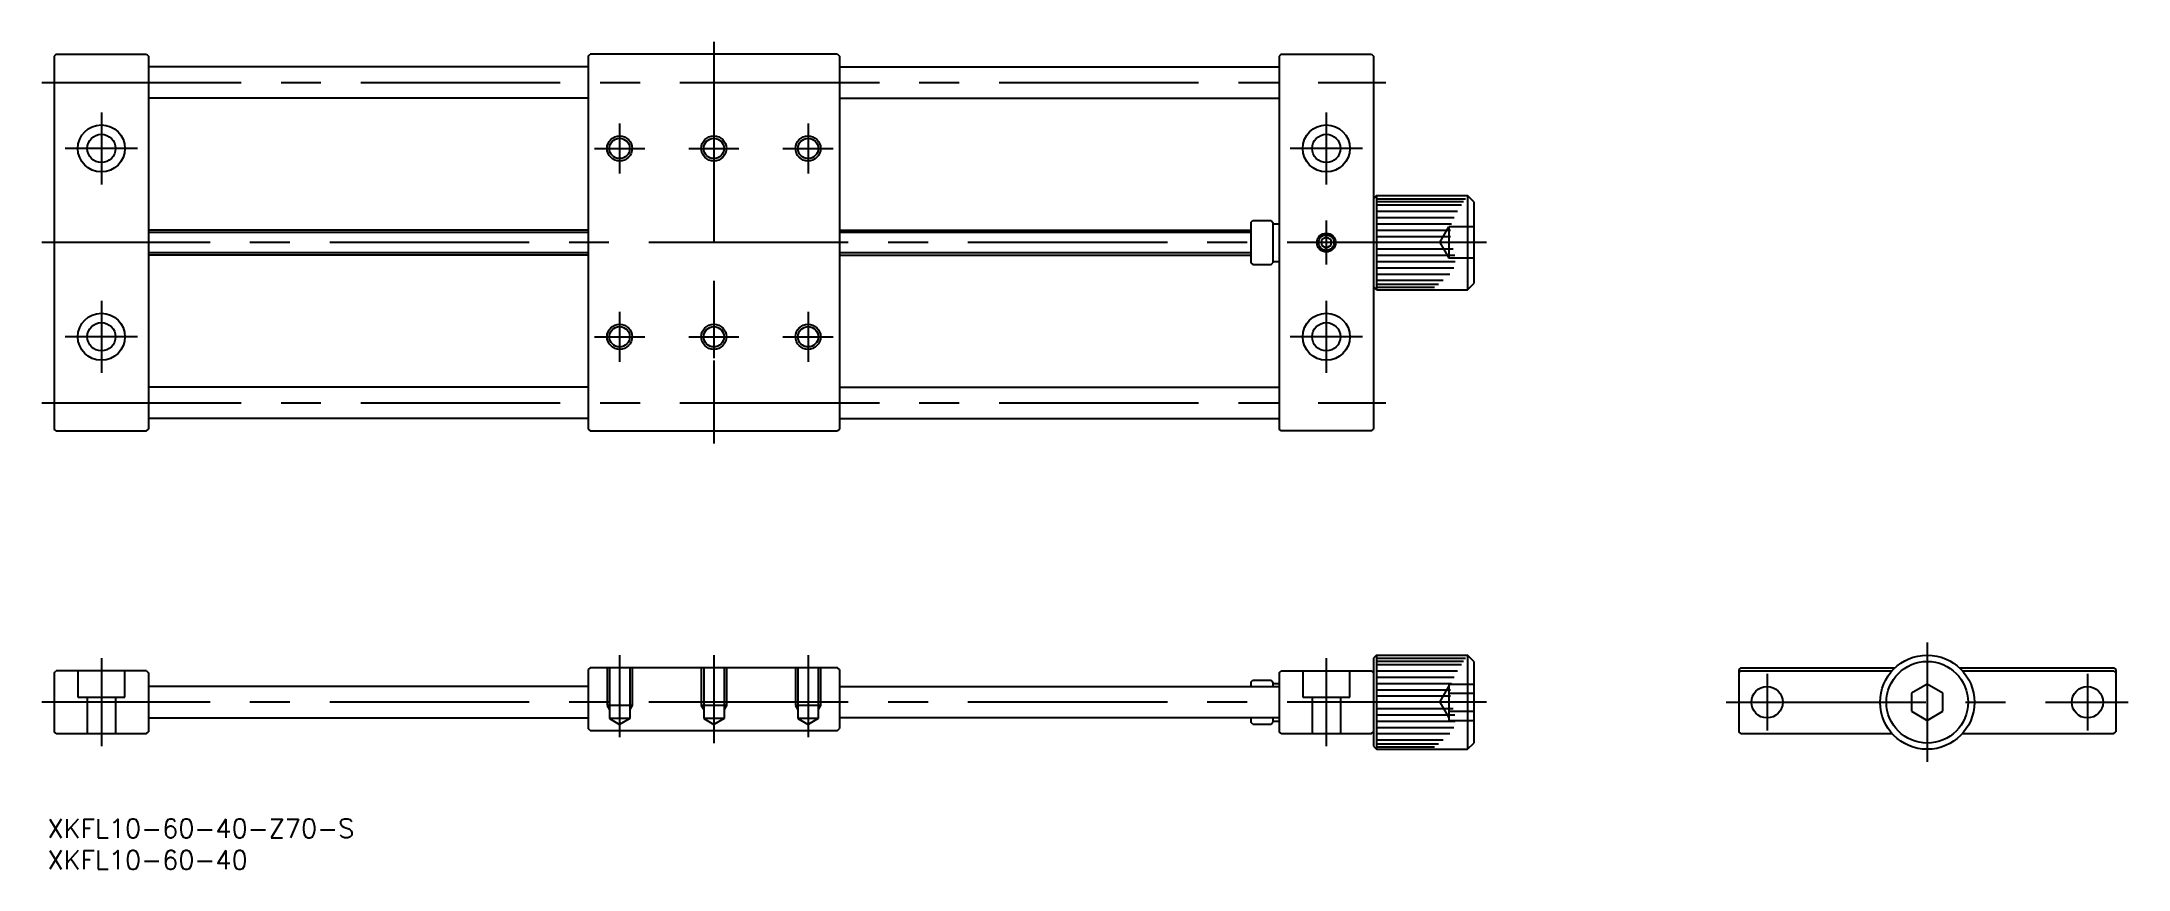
# Model space of a CAD drawing. Extents: x -300 to 32, y -27 to 105.
import ezdxf

# ---------------------------------------------------------------- set-up
doc = ezdxf.new("R2010")
doc.units = 0
doc.linetypes.add('CENTER', pattern=[50.8, 31.75, -6.35, 6.35, -6.35])
doc.linetypes.add('DASHED', pattern=[19.05, 12.7, -6.35])
doc.layers.get('0').update_dxf_attribs({"linetype": 'CONTINUOUS'})
doc.layers.add('CENTER', color=1, linetype='CONTINUOUS')
doc.styles.get("Standard").update_dxf_attribs({"font": 'txt.shx', "height": 3, "bigfont": 'bigfont.shx'})

# ---------------------------------------------------------------- blocks, each defined once
blk = doc.blocks.new('*U2')
at = {"color": 7, "linetype": 'CONTINUOUS'}
blk.add_text('XKFL10-60-40-Z70-S', height=3, dxfattribs=at).set_placement((-299.26, -21.61))
blk = doc.blocks.new('*U3')
at = {"color": 7, "linetype": 'CONTINUOUS'}
blk.add_text('XKFL10-60-40', height=3, dxfattribs=at).set_placement((-299.26, -26.61))

msp = doc.modelspace()

# ---------------------------------------------------------------- linework, layer by layer
at = {"color": 7, "linetype": 'CONTINUOUS'}
for p, q in [((-297.87, 103.21), (-298.17, 102.91)), ((-297.87, 103.21), (-283.47, 103.21)), ((-283.47, 103.21), (-283.17, 102.91)), ((-213.17, 102.91), (-212.87, 103.21)), ((-173.47, 103.21), (-212.87, 103.21)), ((-173.47, 103.21), (-173.17, 102.91)), ((-102.87, 103.21), (-103.17, 102.91)), ((-102.87, 103.21), (-88.47, 103.21)), ((-88.47, 103.21), (-88.17, 102.91)), ((-298.17, 102.91), (-298.17, 43.51)), ((-283.17, 102.91), (-283.17, 43.51)), ((-213.17, 101.21), (-283.17, 101.21)), ((-213.17, 102.91), (-213.17, 43.51)), ((-173.17, 102.91), (-173.17, 43.51)), ((-173.17, 101.21), (-103.17, 101.21)), ((-103.17, 102.91), (-103.17, 43.51)), ((-88.17, 102.91), (-88.17, 43.51)), ((-213.17, 96.21), (-283.17, 96.21)), ((-173.17, 96.21), (-103.17, 96.21)), ((-87.67, 80.71), (-88.17, 80.21)), ((-87.67, 80.71), (-87.67, 65.71)), ((-87.67, 80.71), (-73.17, 80.71)), ((-87.67, 80.21), (-73.51, 80.21)), ((-87.67, 79.75), (-73.82, 79.75)), ((-73.17, 80.71), (-73.17, 65.71)), ((-72.17, 79.71), (-73.17, 80.71)), ((-107.67, 76.41), (-107.37, 76.71)), ((-107.67, 76.41), (-107.67, 70.01)), ((-107.37, 76.71), (-104.47, 76.71)), ((-104.47, 76.71), (-104.17, 76.41)), ((-104.17, 76.41), (-104.17, 70.01)), ((-87.67, 79.21), (-74.16, 79.21)), ((-87.67, 78.21), (-74.77, 78.21)), ((-87.67, 77.21), (-75.31, 77.21)), ((-72.17, 79.71), (-72.17, 66.71)), ((-213.17, 75.21), (-283.17, 75.21)), ((-173.17, 75.21), (-107.67, 75.21)), ((-104.17, 76.21), (-103.17, 76.21)), ((-95.67, 74.08), (-96.42, 73.65)), ((-96.42, 73.65), (-96.42, 72.78)), ((-94.92, 73.65), (-95.67, 74.08)), ((-94.92, 72.78), (-94.92, 73.65)), ((-87.67, 76.21), (-75.73, 76.21)), ((-87.67, 75.21), (-75.91, 75.21)), ((-87.67, 74.21), (-75.88, 74.21)), ((-213.17, 71.21), (-283.17, 71.21)), ((-173.17, 71.21), (-107.67, 71.21)), ((-107.67, 70.01), (-107.37, 69.71)), ((-104.47, 69.71), (-104.17, 70.01)), ((-104.17, 70.21), (-103.17, 70.21)), ((-96.42, 72.78), (-95.67, 72.35)), ((-95.67, 72.35), (-94.92, 72.78)), ((-87.67, 72.21), (-75.45, 72.21)), ((-87.67, 71.21), (-75.23, 71.21)), ((-87.67, 70.21), (-75.14, 70.21)), ((-107.37, 69.71), (-104.47, 69.71)), ((-87.67, 69.21), (-75.35, 69.21)), ((-87.67, 68.21), (-76.03, 68.21)), ((-87.67, 67.21), (-77.05, 67.21)), ((-87.67, 66.58), (-77.82, 66.58)), ((-73.17, 65.71), (-72.17, 66.71)), ((-87.67, 65.71), (-88.17, 66.21)), ((-87.67, 66.11), (-78.44, 66.11)), ((-87.67, 65.71), (-73.17, 65.71)), ((-213.17, 50.21), (-283.17, 50.21)), ((-173.17, 50.21), (-103.17, 50.21)), ((-297.87, 43.21), (-298.17, 43.51)), ((-297.87, 43.21), (-283.47, 43.21)), ((-283.47, 43.21), (-283.17, 43.51)), ((-213.17, 45.21), (-283.17, 45.21)), ((-213.17, 43.51), (-212.87, 43.21)), ((-212.87, 43.21), (-173.47, 43.21)), ((-173.17, 43.51), (-173.47, 43.21)), ((-173.17, 45.21), (-103.17, 45.21)), ((-102.87, 43.21), (-103.17, 43.51)), ((-88.47, 43.21), (-102.87, 43.21)), ((-88.47, 43.21), (-88.17, 43.51)), ((-87.67, 7.5), (-88.17, 7)), ((-88.17, 7), (-88.17, -7)), ((-87.67, 7.5), (-73.17, 7.5)), ((-87.67, 7.5), (-87.67, -7.5)), ((-87.67, 7), (-73.51, 7)), ((-73.17, 7.5), (-73.17, -7.5)), ((-72.17, 6.5), (-73.17, 7.5)), ((-298.17, 4.7), (-297.87, 5)), ((-298.17, 4.7), (-298.17, -4.7)), ((-283.47, 5), (-297.87, 5)), ((-283.47, 5), (-283.17, 4.7)), ((-283.17, 4.7), (-283.17, -4.7)), ((-212.87, 5.5), (-213.17, 5.2)), ((-213.17, 5.2), (-213.17, -4.2)), ((-173.47, 5.5), (-212.87, 5.5)), ((-173.17, 5.2), (-173.47, 5.5)), ((-173.17, 5.2), (-173.17, -4.2)), ((-107.67, 3.2), (-107.37, 3.5)), ((-107.37, 3.5), (-104.47, 3.5)), ((-104.47, 3.5), (-104.17, 3.2)), ((-103.17, 4.7), (-102.87, 5)), ((-103.17, 4.7), (-103.17, -4.7)), ((-102.87, 5), (-88.47, 5)), ((-88.17, 4.7), (-88.47, 5)), ((-87.67, 6.54), (-73.82, 6.54)), ((-87.67, 6), (-74.16, 6)), ((-87.67, 5), (-74.77, 5)), ((-87.67, 4), (-75.31, 4)), ((-72.17, 6.5), (-72.17, -6.5)), ((-29.7, 5.5), (-30, 5.2)), ((-30, 5.2), (-30, -4.5)), ((-29.7, 5), (-30, 4.7)), ((-30, 4.7), (-30, -4.7)), ((-29.7, 5.5), (-5.1, 5.5)), ((-29.7, 5), (-5.59, 5)), ((5.1, 5.5), (29.7, 5.5)), ((5.59, 5), (29.7, 5)), ((29.7, 5.5), (30, 5.2)), ((29.7, 5), (30, 4.7)), ((30, 5.2), (30, -4.5)), ((30, 4.7), (30, -4.7)), ((-213.17, 2.5), (-283.17, 2.5)), ((-173.17, 2.5), (-103.17, 2.5)), ((-107.67, 3.2), (-107.67, 2.5)), ((-104.17, 3.2), (-104.17, 2.5)), ((-104.17, 3), (-103.17, 3)), ((-87.67, 3), (-75.73, 3)), ((-87.67, 2), (-75.91, 2)), ((-87.67, 1), (-75.88, 1)), ((0, 2.89), (-2.5, 1.44)), ((-2.5, 1.44), (-2.5, -1.44)), ((2.5, 1.44), (0, 2.89)), ((2.5, -1.44), (2.5, 1.44)), ((-283.17, -2.5), (-213.17, -2.5)), ((-103.17, -2.5), (-173.17, -2.5)), ((-107.67, -2.5), (-107.67, -3.2)), ((-107.37, -3.5), (-107.67, -3.2)), ((-104.47, -3.5), (-104.17, -3.2)), ((-104.17, -2.5), (-104.17, -3.2)), ((-104.17, -3), (-103.17, -3)), ((-87.67, -1), (-75.45, -1)), ((-87.67, -2), (-75.23, -2)), ((-87.67, -3), (-75.14, -3)), ((-2.5, -1.44), (0, -2.89)), ((0, -2.89), (2.5, -1.44)), ((-297.87, -5), (-298.17, -4.7)), ((-297.87, -5), (-283.47, -5)), ((-283.47, -5), (-283.17, -4.7)), ((-212.87, -4.5), (-213.17, -4.2)), ((-212.87, -4.5), (-173.47, -4.5)), ((-173.47, -4.5), (-173.17, -4.2)), ((-107.37, -3.5), (-104.47, -3.5)), ((-102.87, -5), (-103.17, -4.7)), ((-102.87, -5), (-88.47, -5)), ((-88.47, -5), (-88.17, -4.7)), ((-87.67, -4), (-75.35, -4)), ((-87.67, -5), (-76.03, -5)), ((-87.67, -6), (-77.05, -6)), ((-87.67, -6.64), (-77.82, -6.64)), ((-73.17, -7.5), (-72.17, -6.5)), ((-29.7, -5), (-30, -4.7)), ((-29.7, -5), (-5.59, -5)), ((5.59, -5), (29.7, -5)), ((29.7, -5), (30, -4.7)), ((-88.17, -7), (-87.67, -7.5)), ((-87.67, -7.11), (-78.44, -7.11)), ((-87.67, -7.5), (-73.17, -7.5))]:
    msp.add_line(p, q, dxfattribs=at)
at = {"color": 3, "linetype": 'CONTINUOUS'}
for p, q in [((-213.17, 74.83), (-283.17, 74.83)), ((-107.67, 74.83), (-173.17, 74.83)), ((-213.17, 71.59), (-283.17, 71.59)), ((-107.67, 71.59), (-173.17, 71.59))]:
    msp.add_line(p, q, dxfattribs=at)
at = {"color": 3, "linetype": 'DASHED'}
for p, q in [((-77.61, 73.21), (-76.17, 75.71)), ((-77.61, 73.21), (-76.17, 70.71)), ((-72.17, 75.71), (-76.17, 75.71)), ((-76.17, 75.71), (-76.17, 70.71)), ((-72.17, 73.21), (-76.17, 73.21)), ((-72.17, 70.71), (-76.17, 70.71)), ((-294.42, 5), (-294.42, 0.8)), ((-286.92, 0.8), (-286.92, 5)), ((-210.17, 5.5), (-210.17, -0.5)), ((-209.79, 5.5), (-209.79, -2.6)), ((-206.55, 5.5), (-206.55, -2.6)), ((-206.17, 5.5), (-206.17, -0.5)), ((-195.17, 5.5), (-195.17, -0.5)), ((-194.79, 5.5), (-194.79, -2.6)), ((-191.55, 5.5), (-191.55, -2.6)), ((-191.17, 5.5), (-191.17, -0.5)), ((-180.17, 5.5), (-180.17, -0.5)), ((-179.79, 5.5), (-179.79, -2.6)), ((-176.55, 5.5), (-176.55, -2.6)), ((-176.17, 5.5), (-176.17, -0.5)), ((-99.42, 5), (-99.42, 0.8)), ((-91.92, 0.8), (-91.92, 5)), ((-294.42, 0.8), (-286.92, 0.8)), ((-292.92, 0.8), (-292.92, -5)), ((-288.42, 0.8), (-288.42, -5)), ((-99.42, 0.8), (-91.92, 0.8)), ((-97.92, 0.8), (-97.92, -5)), ((-93.42, 0.8), (-93.42, -5)), ((-77.61, 0), (-76.17, 2.5)), ((-76.17, 2.89), (-72.17, 2.89)), ((-76.17, 2.89), (-76.17, -2.89)), ((-76.17, 1.44), (-72.17, 1.44)), ((-206.17, -0.5), (-210.17, -0.5)), ((-210.17, -0.5), (-209.79, -1.16)), ((-206.55, -2.6), (-209.79, -2.6)), ((-209.79, -2.6), (-208.17, -3.54)), ((-206.55, -2.6), (-208.17, -3.54)), ((-206.17, -0.5), (-206.55, -1.16)), ((-191.17, -0.5), (-195.17, -0.5)), ((-195.17, -0.5), (-194.79, -1.16)), ((-194.79, -2.6), (-193.17, -3.54)), ((-191.55, -2.6), (-194.79, -2.6)), ((-191.55, -2.6), (-193.17, -3.54)), ((-191.17, -0.5), (-191.55, -1.16)), ((-180.17, -0.5), (-179.79, -1.16)), ((-176.17, -0.5), (-180.17, -0.5)), ((-179.79, -2.6), (-178.17, -3.54)), ((-176.55, -2.6), (-179.79, -2.6)), ((-176.55, -2.6), (-178.17, -3.54)), ((-176.17, -0.5), (-176.55, -1.16)), ((-77.61, 0), (-76.17, -2.5)), ((-76.17, -1.44), (-72.17, -1.44)), ((-76.17, -2.89), (-72.17, -2.89))]:
    msp.add_line(p, q, dxfattribs=at)
at = {"color": 7, "linetype": 'CONTINUOUS'}
for centre, radius in [((-290.67, 88.21), 3.75), ((-290.67, 88.21), 2.25), ((-208.17, 88.21), 1.62), ((-193.17, 88.21), 1.62), ((-178.17, 88.21), 1.62), ((-95.67, 88.21), 3.75), ((-95.67, 88.21), 2.25), ((-95.67, 73.21), 1.23), ((-290.67, 58.21), 3.75), ((-290.67, 58.21), 2.25), ((-208.17, 58.21), 1.62), ((-193.17, 58.21), 1.62), ((-178.17, 58.21), 1.62), ((-95.67, 58.21), 3.75), ((-95.67, 58.21), 2.25), ((0, 0), 7.5), ((0, 0), 6.5), ((-25.5, 0), 2.5), ((-25.5, 0), 2.5), ((25.5, 0), 2.5)]:
    msp.add_circle(centre, radius, dxfattribs=at)
at = {"color": 3, "linetype": 'CONTINUOUS'}
for centre, radius in [((-208.17, 88.21), 2), ((-193.17, 88.21), 2), ((-178.17, 88.21), 2), ((-95.67, 73.21), 1.5), ((-208.17, 58.21), 2), ((-193.17, 58.21), 2), ((-178.17, 58.21), 2)]:
    msp.add_circle(centre, radius, dxfattribs=at)
at = {"layer": 'CENTER', "color": 1, "linetype": 'CENTER'}
for p, q in [((-193.17, 105.21), (-193.17, 41.21)), ((-300.17, 98.71), (-86.17, 98.71)), ((-290.67, 93.96), (-290.67, 82.46)), ((-95.67, 93.96), (-95.67, 82.46)), ((-208.17, 92.21), (-208.17, 84.21)), ((-193.17, 91.62), (-193.17, 84.81)), ((-178.17, 92.21), (-178.17, 84.21)), ((-284.92, 88.21), (-296.42, 88.21)), ((-212.17, 88.21), (-204.17, 88.21)), ((-197.17, 88.21), (-189.17, 88.21)), ((-182.17, 88.21), (-174.17, 88.21)), ((-89.92, 88.21), (-101.42, 88.21)), ((-95.67, 76.71), (-95.67, 69.71)), ((-70.17, 73.21), (-300.17, 73.21)), ((-290.67, 63.96), (-290.67, 52.46)), ((-95.67, 63.96), (-95.67, 52.46)), ((-208.17, 62.21), (-208.17, 54.21)), ((-193.17, 61.62), (-193.17, 54.81)), ((-178.17, 62.21), (-178.17, 54.21)), ((-284.92, 58.21), (-296.42, 58.21)), ((-212.17, 58.21), (-204.17, 58.21)), ((-197.17, 58.21), (-189.17, 58.21)), ((-182.17, 58.21), (-174.17, 58.21)), ((-89.92, 58.21), (-101.42, 58.21)), ((-300.17, 47.71), (-86.17, 47.71)), ((-290.67, 7), (-290.67, -7)), ((-208.17, 7.5), (-208.17, -5.54)), ((-193.17, 7.5), (-193.17, -6.5)), ((-178.17, 7.5), (-178.17, -5.54)), ((-95.67, 7), (-95.67, -7)), ((0, 9.5), (0, -9.5)), ((-25.5, 4.5), (-25.5, -4.5)), ((25.5, 4.5), (25.5, -4.5)), ((-70.17, 0), (-300.17, 0)), ((-32, 0), (32, 0))]:
    msp.add_line(p, q, dxfattribs=at)

# ---------------------------------------------------------------- block references
at = {"color": 7, "linetype": 'CONTINUOUS'}
for name in ['*U2', '*U3']:
    msp.add_blockref(name, (0, 0), dxfattribs=at)

doc.saveas('drawing.dxf')
